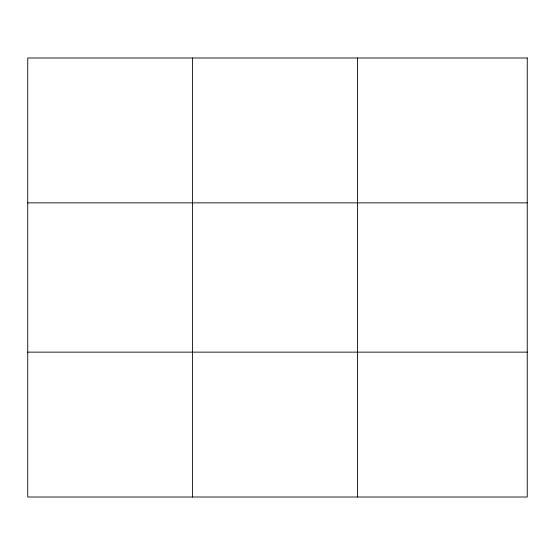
<?xml version="1.0" encoding="UTF-8"?>
<svg xmlns="http://www.w3.org/2000/svg" width="555" height="555" viewBox="0 0 555 555"><rect width="100%" height="100%" fill="white"/><g stroke="black" fill="none" stroke-linecap="round" stroke-linejoin="round"><path stroke-width="0.83" d="M192.585 497.009L192.585 57.991M357.42 497.009L357.42 57.991M27.75 202.866L527.25 202.866M27.75 352.134L527.25 352.134M527.25 57.991L527.25 497.009L27.75 497.009L27.75 57.991L527.25 57.991"/></g></svg>
